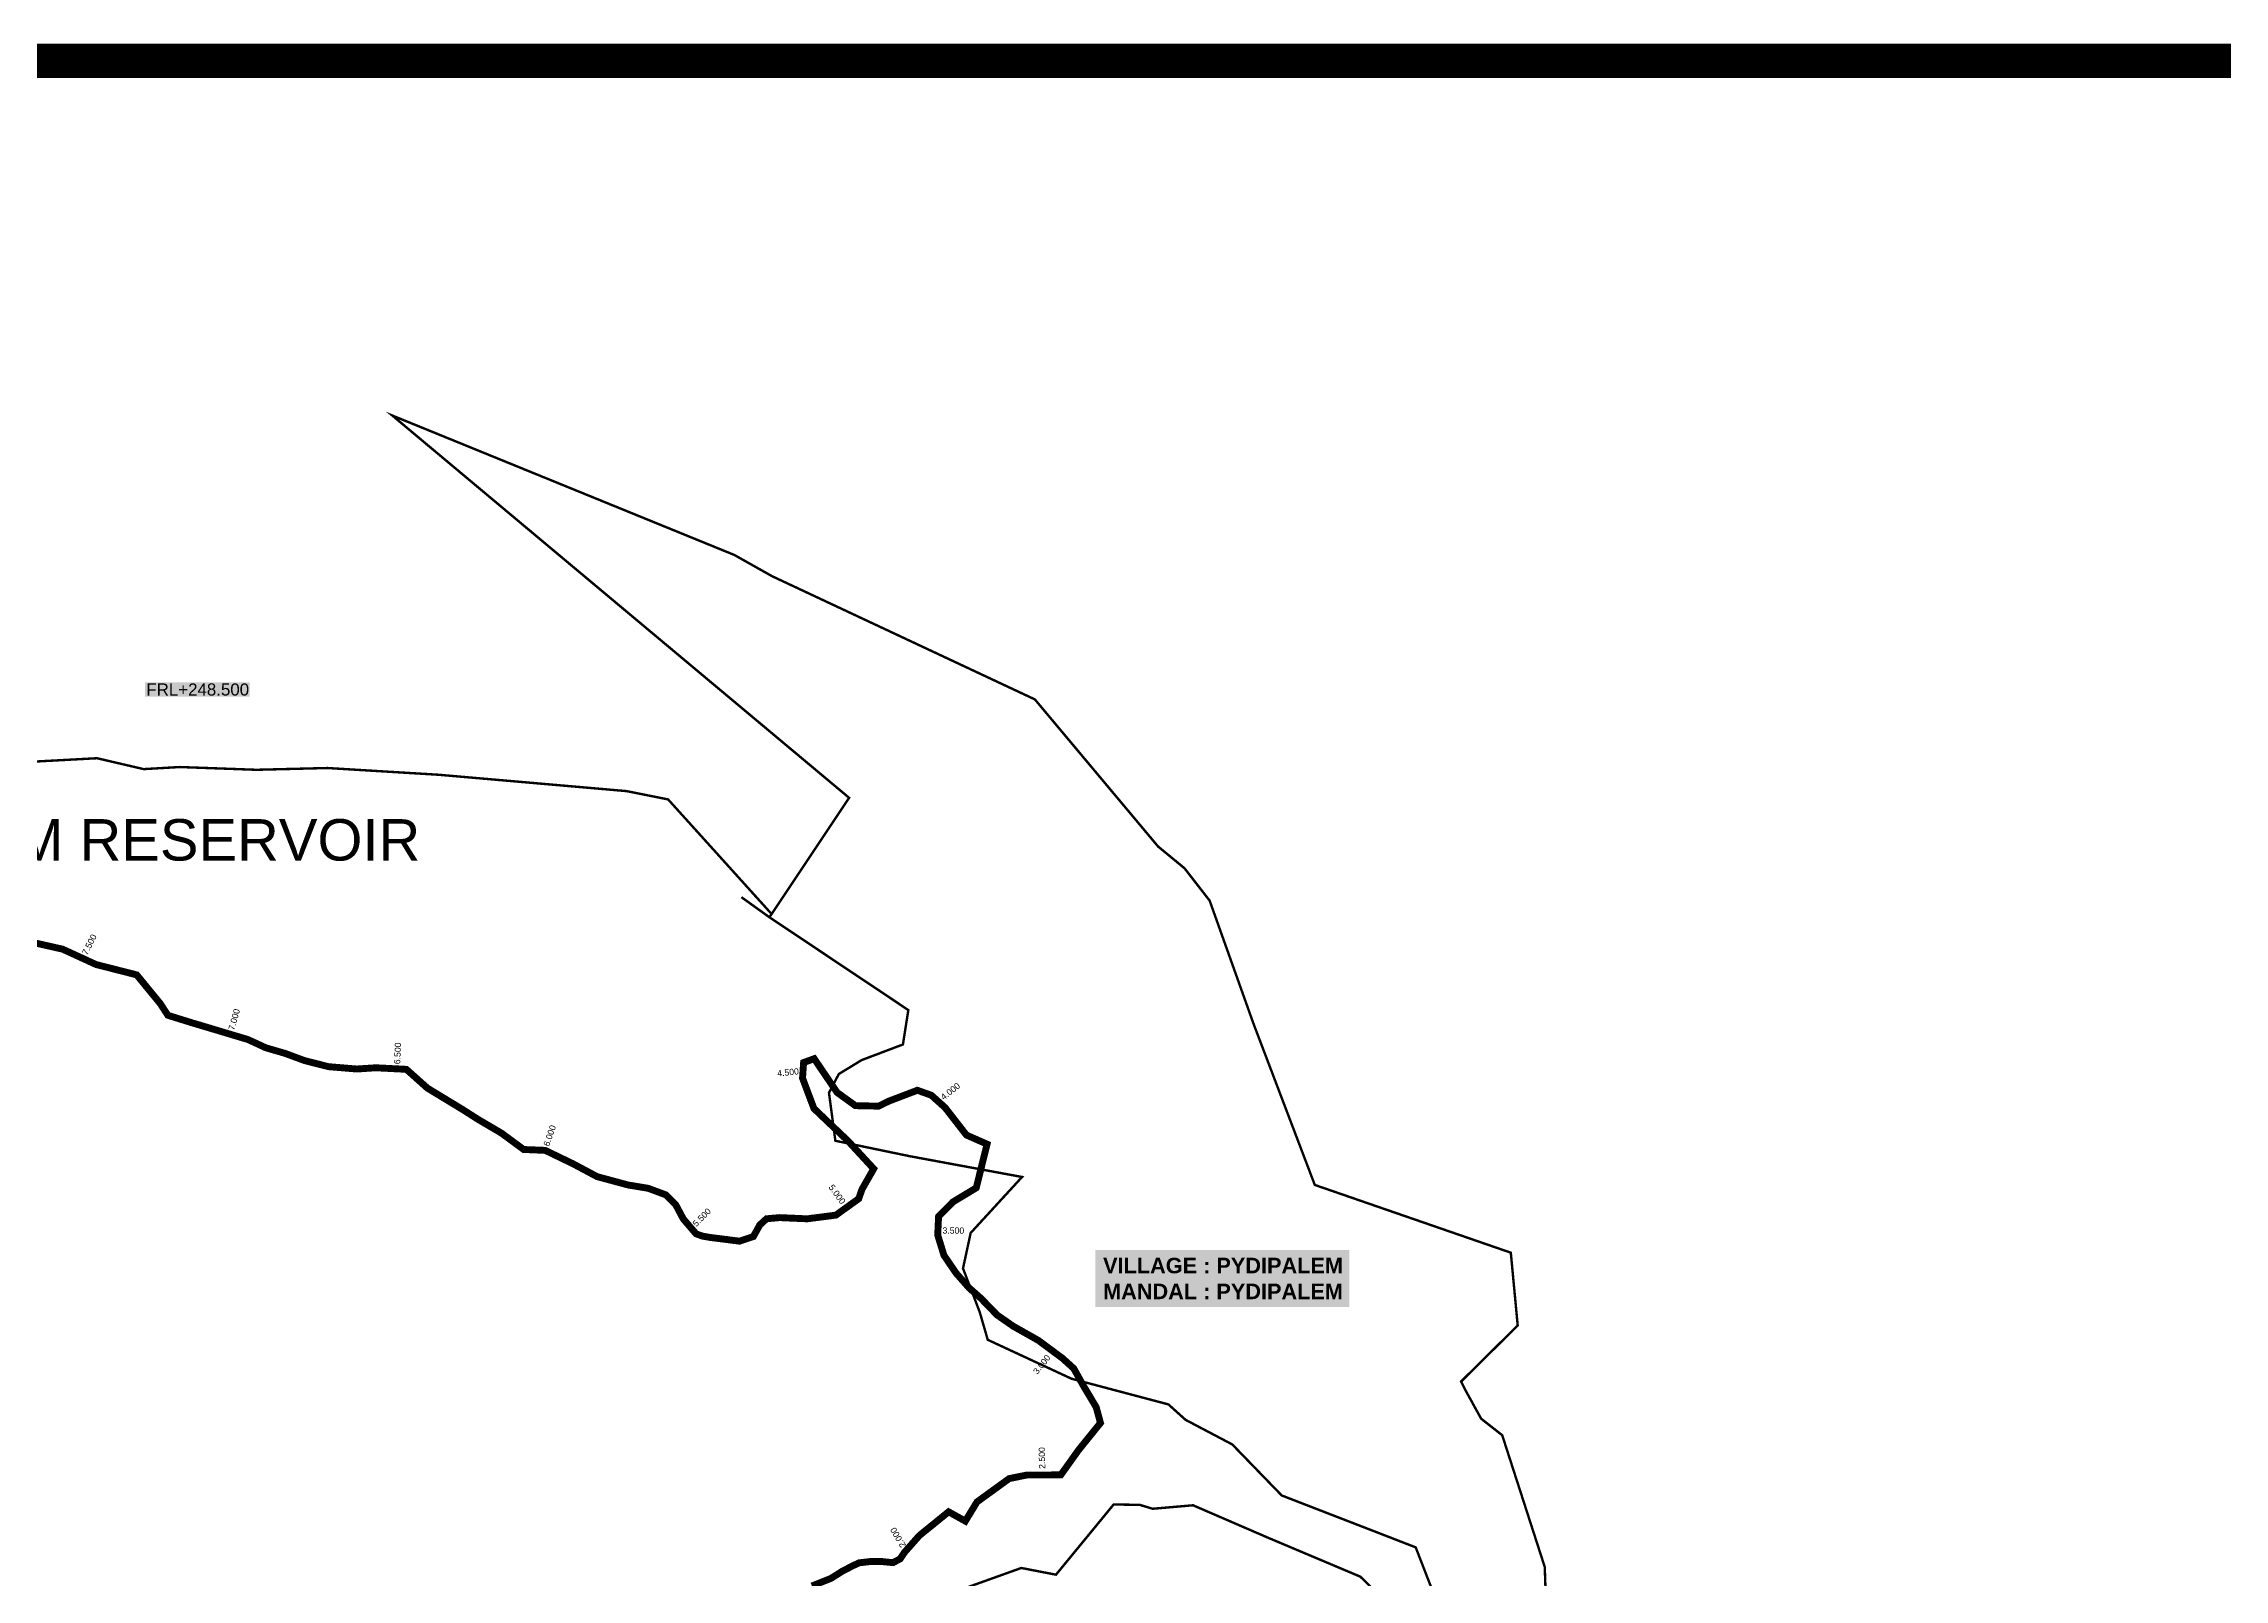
# Model space of a CAD drawing. Header units: inches. Extents: x 174104 to 230935, y 1583276 to 1631460.
# Drawn here: x 197264 to 203582, y 1627011 to 1631460 of the extents above; entities that cross this region are included whole.
import ezdxf
from ezdxf.enums import TextEntityAlignment as Align

# ---------------------------------------------------------------- set-up
doc = ezdxf.new("R2010")
doc.units = ezdxf.units.IN
doc.header["$LTSCALE"] = 15
doc.header["$MEASUREMENT"] = 0
doc.linetypes.add('HIDDEN2', pattern=[0.1875, 0.125, -0.0625])
for name, color, linetype in [('CSMark', 72, 'Continuous'), ('STRUCTURE', 5, 'Continuous'), ('TEXT', 1, 'Continuous'), ('text2', 7, 'Continuous'), ('VILLAGE BOUNDRY', 5, 'Continuous')]:
    doc.layers.add(name, color=color, linetype=linetype)
doc.styles.get("Standard").update_dxf_attribs({"font": 'arial.ttf'})

msp = doc.modelspace()

# ---------------------------------------------------------------- linework, layer by layer
at = {"color": 5, "const_width": 20, "elevation": 281.113}
msp.add_lwpolyline([(197155.285, 1628873.724), (197318.977, 1628836.778), (197415.612, 1628792.377), (197533.434, 1628762.366), (197602.089, 1628678.714), (197623.672, 1628645.254), (197690.514, 1628624.46), (197855.753, 1628575.025), (197907.634, 1628551.093), (197963.331, 1628534.87), (198020.498, 1628513.765), (198089.432, 1628496.349), (198171.204, 1628489.602), (198226.37, 1628493.203), (198314.685, 1628488.66), (198375.816, 1628434.163), (198443.382, 1628393.1), (198478.188, 1628371.96), (198523.526, 1628343.054), (198590.389, 1628303.766), (198654.362, 1628256.504), (198716.745, 1628253.942), (198796.623, 1628215.536), (198867.158, 1628177.878), (198957.186, 1628153.575), (199014.824, 1628144.158), (199066.681, 1628124.934), (199094.63865, 1628097.1371), (199116.95, 1628055.285), (199153.766, 1628012.312), (199172.31085, 1628005.44961), (199194.768, 1628001.653), (199279.996, 1627990.858), (199320.06937, 1628004.36715), (199338.698, 1628038.113), (199358.19932, 1628055.72487), (199396.15, 1628059.111), (199475.834, 1628055.588), (199559.11871, 1628066.32047), (199625.12412, 1628113.78011), (199634.694, 1628141.202), (199668.6, 1628200.556), (199594.44904, 1628280.90323), (199495.40696, 1628375.17239), (199462.3928, 1628463.15707), (199465.53751, 1628508.33948), (199496.195, 1628519.473), (199562.602, 1628421.663), (199615.48038, 1628383.43277), (199682.668, 1628382.003), (199713.443, 1628396.944), (199795.061, 1628428.015), (199835.465, 1628413.598), (199875.138, 1628378.093), (199937.174, 1628298.292), (199996.988, 1628271.999), (199965.681, 1628145.29), (199898.053, 1628104.446), (199856.555, 1628062.494), (199854.023, 1628008.646), (199872.058, 1627949.927), (199907.385, 1627898.089), (199945.634, 1627854.799), (199979.29, 1627825.261), (200026.094, 1627776.918), (200072.86, 1627744.438), (200145.491, 1627703.501), (200215.3145, 1627651.74415), (200248.17, 1627622.006), (200276.398, 1627571.464), (200313.1, 1627510.016), (200325.545, 1627464.214), (200261.579, 1627385.082), (200210.612, 1627313.662), (200112.207, 1627313.396), (200060.945, 1627302.961), (199967.948, 1627235.51), (199934.028, 1627179.889), (199885.562, 1627206.78), (199800.888, 1627138.04), (199757.286, 1627088.749), (199745.024, 1627070.366), (199724.293, 1627059.468), (199689.393, 1627063.058), (199658.265, 1627062.683), (199626.257, 1627058.979), (199607.918, 1627050.407), (199577.746, 1627034.757), (199544.892, 1627013.991), (199489.548, 1626991.859)], dxfattribs=at)
at = {"color": 5, "elevation": 281.113}
msp.add_lwpolyline([(197155.285, 1628873.724), (197318.977, 1628836.778), (197415.612, 1628792.377), (197533.434, 1628762.366), (197602.089, 1628678.714), (197623.672, 1628645.254), (197690.514, 1628624.46), (197855.753, 1628575.025), (197907.634, 1628551.093), (197963.331, 1628534.87), (198020.498, 1628513.765), (198089.432, 1628496.349), (198171.204, 1628489.602), (198226.37, 1628493.203), (198314.685, 1628488.66), (198375.816, 1628434.163), (198443.382, 1628393.1), (198478.188, 1628371.96), (198523.526, 1628343.054), (198590.389, 1628303.766), (198654.362, 1628256.504), (198716.745, 1628253.942), (198796.623, 1628215.536), (198867.158, 1628177.878), (198957.186, 1628153.575), (199014.824, 1628144.158), (199066.681, 1628124.934), (199094.63865, 1628097.1371), (199116.95, 1628055.285), (199153.766, 1628012.312), (199172.31085, 1628005.44961), (199194.768, 1628001.653), (199279.996, 1627990.858), (199320.06937, 1628004.36715), (199338.698, 1628038.113), (199358.19932, 1628055.72487), (199396.15, 1628059.111), (199475.834, 1628055.588), (199559.11871, 1628066.32047), (199625.12412, 1628113.78011), (199634.694, 1628141.202), (199668.6, 1628200.556), (199594.44904, 1628280.90323), (199495.40696, 1628375.17239), (199462.3928, 1628463.15707), (199465.53751, 1628508.33948), (199496.195, 1628519.473), (199562.602, 1628421.663), (199615.48038, 1628383.43277), (199682.668, 1628382.003), (199713.443, 1628396.944), (199795.061, 1628428.015), (199835.465, 1628413.598), (199875.138, 1628378.093), (199937.174, 1628298.292), (199996.988, 1628271.999), (199965.681, 1628145.29), (199898.053, 1628104.446), (199856.555, 1628062.494), (199854.023, 1628008.646), (199872.058, 1627949.927), (199907.385, 1627898.089), (199945.634, 1627854.799), (199979.29, 1627825.261), (200026.094, 1627776.918), (200072.86, 1627744.438), (200145.491, 1627703.501), (200215.3145, 1627651.74415), (200248.17, 1627622.006), (200276.398, 1627571.464), (200313.1, 1627510.016), (200325.545, 1627464.214), (200261.579, 1627385.082), (200210.612, 1627313.662), (200112.207, 1627313.396), (200060.945, 1627302.961), (199967.948, 1627235.51), (199934.028, 1627179.889), (199885.562, 1627206.78), (199800.888, 1627138.04), (199757.286, 1627088.749), (199745.024, 1627070.366), (199724.293, 1627059.468), (199689.393, 1627063.058), (199658.265, 1627062.683), (199626.257, 1627058.979), (199607.918, 1627050.407), (199577.746, 1627034.757), (199544.892, 1627013.991), (199489.548, 1626991.859)], dxfattribs=at)
at = {"color": 3}
for p in [(197282.46185, 1628845.01963, 281.113), (197330.39567, 1628831.53145, 281.113), (197375.82931, 1628810.656, 281.113), (197421.63847, 1628790.84197, 281.113), (197470.09137, 1628778.5003, 281.113), (197518.54427, 1628766.15863, 281.113), (197555.40679, 1628735.59347, 281.113), (197587.12745, 1628696.94376, 281.113), (197616.40828, 1628656.5149, 281.113), (197658.61961, 1628634.38208, 281.113), (197706.41553, 1628619.7027, 281.113), (197754.31774, 1628605.37166, 281.113), (197802.21995, 1628591.04063, 281.113), (197850.12215, 1628576.7096, 281.113), (197895.81833, 1628556.54341, 281.113), (197943.14607, 1628540.74931, 281.113), (197990.51396, 1628524.83455, 281.113), (198037.98635, 1628509.34661, 281.113), (198086.46313, 1628497.09908, 281.113), (198136.21088, 1628492.48928, 281.113), (198186.06035, 1628490.57176, 281.113), (198235.96188, 1628492.70959, 281.113), (198285.89586, 1628490.14094, 281.113), (199463.85515, 1628484.1678, 281.113), (199489.75956, 1628517.13592, 281.113), (199520.43464, 1628483.77075, 281.113), (198330.4894, 1628474.57071, 281.113), (198367.81183, 1628441.29855, 281.113), (198409.38049, 1628413.7643, 281.113), (199472.55914, 1628436.06318, 281.113), (199548.52011, 1628442.40403, 281.113), (199767.89709, 1628417.67402, 281.113), (199814.77774, 1628420.97965, 281.113), (198452.10989, 1628387.79897, 281.113), (198494.62089, 1628361.48294, 281.113), (199490.1246, 1628389.25021, 281.113), (199520.73278, 1628351.06704, 281.113), (199582.80517, 1628407.05643, 281.113), (199625.15764, 1628383.22683, 281.113), (199675.14632, 1628382.16306, 281.113), (199721.1686, 1628399.88504, 281.113), (199856.35588, 1628394.90189, 281.113), (199890.35567, 1628358.51751, 281.113), (198537.07927, 1628335.09024, 281.113), (198580.18814, 1628309.75992, 281.113), (199556.95002, 1628316.59514, 281.113), (199921.04301, 1628319.04236, 281.113), (199958.88606, 1628288.74782, 281.113), (198621.08832, 1628281.08594, 281.113), (198662.98555, 1628256.14984, 281.113), (198712.94343, 1628254.09813, 281.113), (198758.37793, 1628233.92455, 281.113), (199593.16726, 1628282.12325, 281.113), (199627.15903, 1628245.4599, 281.113), (199994.97809, 1628263.8643, 281.113), (198803.29547, 1628211.97363, 281.113), (198847.4029, 1628188.42507, 281.113), (198893.80968, 1628170.6834, 281.113), (199649.30677, 1628166.78233, 281.113), (199661.06916, 1628208.71614, 281.113), (199970.99161, 1628166.78367, 281.113), (199982.98485, 1628215.32398, 281.113), (198942.08175, 1628157.65238, 281.113), (198991.09154, 1628148.03545, 281.113), (199039.15856, 1628135.13689, 281.113), (199081.32285, 1628110.37634, 281.113), (199627.92608, 1628121.80895, 281.113), (199899.03307, 1628105.03792, 281.113), (199941.83293, 1628130.88694, 281.113), (199109.32667, 1628069.58501, 281.113), (199351.99272, 1628050.11962, 281.113), (199399.68205, 1628058.95484, 281.113), (199449.63326, 1628056.74639, 281.113), (199499.41269, 1628058.62647, 281.113), (199549.00264, 1628065.01687, 281.113), (199591.43292, 1628089.55524, 281.113), (199863.69571, 1628069.71283, 281.113), (199138.93723, 1628029.62069, 281.113), (199179.64084, 1628004.2104, 281.113), (199229.15148, 1627997.29798, 281.113), (199278.75517, 1627991.01516, 281.113), (199323.19142, 1628010.02275, 281.113), (199854.68345, 1628022.69186, 281.113), (199864.57473, 1627974.2913, 281.113), (199885.86217, 1627929.67109, 281.113), (199915.18579, 1627889.26011, 281.113), (199948.6513, 1627852.15088, 281.113), (199985.71358, 1627818.6262, 281.113), (200020.4925, 1627782.70369, 281.113), (200060.54675, 1627752.98982, 281.113), (200103.35768, 1627727.2486, 281.113), (200146.80456, 1627702.52732, 281.113), (200186.97259, 1627672.75267, 281.113), (200226.22856, 1627641.86563, 281.113), (200258.11995, 1627604.1907, 281.113), (200282.81546, 1627560.71962, 281.113), (200308.45452, 1627517.79365, 281.113), (200323.83489, 1627470.50781, 281.113), (200298.2128, 1627430.40148, 281.113), (200237.3413, 1627351.11774, 281.113), (200266.78057, 1627391.51684, 281.113), (200058.30099, 1627301.04329, 281.113), (200106.73957, 1627312.28304, 281.113), (200156.62728, 1627313.51607, 281.113), (200206.6271, 1627313.65123, 281.113), (199977.3516, 1627242.33046, 281.113), (200017.8263, 1627271.68688, 281.113), (199832.91694, 1627164.04172, 281.113), (199871.73557, 1627195.55543, 281.113), (199913.7105, 1627191.16201, 281.113), (199947.9633, 1627202.73968, 281.113), (199761.96563, 1627094.0392, 281.113), (199795.09365, 1627131.48963, 281.113), (199582.40637, 1627037.1743, 281.113), (199627.26748, 1627059.09593, 281.113), (199677.05926, 1627062.90942, 281.113), (199726.57775, 1627060.66906, 281.113), (199539.42919, 1627011.80643, 281.113)]:
    msp.add_point(p, dxfattribs=at)
at = {"layer": 'text2', "const_width": 100}
msp.add_lwpolyline([(174153.83452, 1631410.23269), (230884.84018, 1631410.23269), (230884.84018, 1583325.91205), (174153.83452, 1583325.91205)], close=True, dxfattribs=at)
at = {"layer": 'VILLAGE BOUNDRY', "linetype": 'HIDDEN2', "ltscale": 20, "const_width": 7}
for points in [[(199372.92808, 1628938.53329), (199597.44724, 1629275.19711), (198273.81435, 1630382.88591), (199264.73991, 1629978.87817), (199374.27265, 1629917.25569), (200135.58472, 1629560.2983), (200492.29983, 1629134.39726), (200569.18376, 1629071.03551), (200641.83178, 1628977.38842), (200768.53154, 1628621.78038), (200946.43202, 1628153.78681), (201514.3119, 1627957.52351), (201534.29127, 1627746.51395), (201370.37901, 1627584.32468), (201381.91542, 1627560.88747), (201428.34469, 1627476.63894), (201489.4516, 1627428.62898), (201612.67413, 1627046.82192), (201620.60607, 1626811.58211)], [(197207.53302, 1629378.60292), (197418.53953, 1629389.96129), (197553.65134, 1629358.42067), (197658.4588, 1629364.47379), (197879.82828, 1629356.46393), (198086.40732, 1629361.59753), (198408.4456, 1629342.06112), (198952.08198, 1629294.75188), (199072.95597, 1629270.65957), (199372.92808, 1628938.53329), (199366.19827, 1628929.44677), (199285.23891, 1628987.53451), (199366.19827, 1628929.44677), (199768.90272, 1628660.35726), (199753.25423, 1628560.6929), (199633.78675, 1628515.49857), (199567.50886, 1628475.07633), (199539.01135, 1628420.80583), (199557.49295, 1628281.74403), (199774.81554, 1628236.67172), (200098.38446, 1628176.8367), (199949.49007, 1628014.61847), (199927.29889, 1627911.94896), (199975.84466, 1627785.15032), (199998.97022, 1627705.15147), (200241.5307, 1627592.40106), (200522.31316, 1627517.98892), (200572.00726, 1627473.31049), (200707.37036, 1627401.99854), (200850.62767, 1627254.17787), (201116.16392, 1627151.36314), (201238.77033, 1627103.79973), (201306.73997, 1626928.52836)], [(201231.96887, 1626869.15507), (201078.39461, 1627018.90293), (200813.10112, 1627130.83416), (200593.75572, 1627225.72458), (200476.69726, 1627215.62847), (200439.62703, 1627226.92851), (200363.7121, 1627228.06245), (200196.67312, 1627024.65392), (200096.19539, 1627044.08831), (199935.77966, 1626986.58551)]]:
    msp.add_lwpolyline(points, dxfattribs=at)

# ---------------------------------------------------------------- texts
at = {"color": 0}
msp.add_text('PYDIPALEM RESERVOIR', height=120, dxfattribs=at).set_placement((196361.71673, 1629093.54552))
at = {"layer": 'CSMark', "color": 1}
for s, rotation, p in [('7.500', 62.847435956, (197381.78767, 1628822.33592, 96)), ('7.000', 74.145852226, (197807.15193, 1628602.89535, 96)), ('6.500', 87.678265051, (198287.88851, 1628503.55643, 96)), ('4.500', 6.138006183, (199389.0744, 1628476.72932, 96)), ('4.000', 38.173962459, (199865.92737, 1628405.58898, 96)), ('6.000', 70.686411578, (198719.29835, 1628266.84647, 96)), ('5.000', 306.349299008, (199544.01854, 1628152.02772, 96)), ('5.500', 45.211135207, (199148.3051, 1628037.52446, 96)), ('3.500', 359.595582595, (199867.87177, 1628021.83051, 96)), ('3.000', 51.439050266, (200135.80133, 1627609.23877, 96)), ('2.500', 91.490085395, (200156.73412, 1627331.17285, 96)), ('2.000', 120.46436395, (199755.07775, 1627105.16919, 377.113))]:
    msp.add_text(s, height=18, rotation=rotation, dxfattribs=at).set_placement(p, align=Align.MIDDLE_LEFT)
at = {"layer": 'STRUCTURE', "color": 5, "insert": (197561.41383, 1629606.64493), "char_height": 35, "width": 295.6774216, "attachment_point": 1, "bg_fill": 1, "box_fill_scale": 1.1, "bg_fill_color": 7, "bg_fill_true_color": 16777215, "bg_fill_transparency": 0}
msp.add_mtext('FRL+248.500', dxfattribs=at)
at = {"layer": 'TEXT', "insert": (200333.11785, 1627942.80599), "char_height": 45, "width": 691.0434516, "attachment_point": 1, "bg_fill": 1, "box_fill_scale": 1.5, "bg_fill_color": 50, "bg_fill_transparency": 0}
msp.add_mtext('{\\fArial|b1|i0|c0|p34;\\C5;VILLAGE : PYDIPALEM\\PMANDAL : PYDIPALEM}', dxfattribs=at)

doc.saveas('drawing.dxf')
